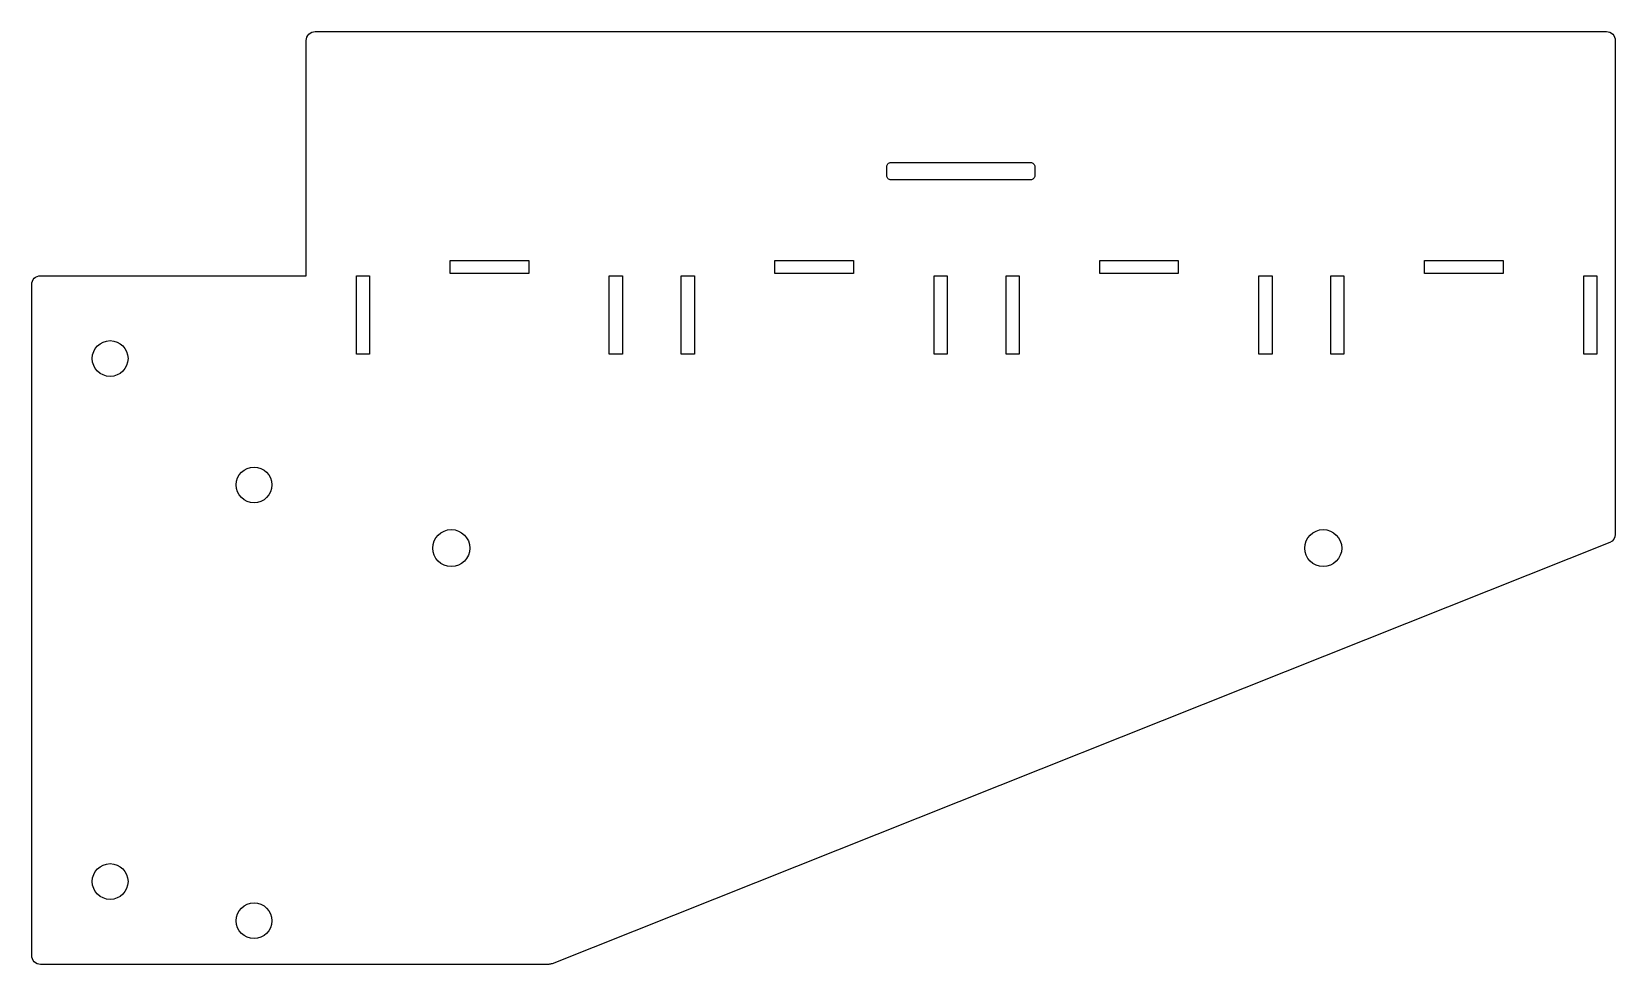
# Model space of a CAD drawing. Extents: x 0 to 363, y -79 to 135.
import ezdxf

# ---------------------------------------------------------------- set-up
doc = ezdxf.new("R2010")
doc.units = 0
doc.header["$MEASUREMENT"] = 0
doc.layers.get('0').update_dxf_attribs({"linetype": 'CONTINUOUS'})

msp = doc.modelspace()

# ---------------------------------------------------------------- linework, layer by layer
at = {"color": 7, "linetype": 'CONTINUOUS'}
for points in [[(2, 79), (63, 79), (63, 133, -0.414214), (65, 135), (361.25, 135, -0.414214), (363.25, 133), (363.25, 19.66, -0.307062), (361.99, 17.8), (119.36, -78.86, -0.095061), (118.62, -79), (2, -79, -0.414214), (0, -77), (0, 77, -0.414214)], [(230.12, 104), (230.12, 102, -0.414214), (229.12, 101), (197.12, 101, -0.414214), (196.12, 102), (196.12, 104, -0.414214), (197.12, 105), (229.12, 105, -0.414214)]]:
    msp.add_lwpolyline(points, format="xyb", close=True, dxfattribs=at)
for points in [[(96, 79.5), (96, 82.5), (114, 82.5), (114, 79.5)], [(170.5, 79.5), (170.5, 82.5), (188.5, 82.5), (188.5, 79.5)], [(245, 82.5), (263, 82.5), (263, 79.5), (245, 79.5)], [(319.5, 82.5), (337.5, 82.5), (337.5, 79.5), (319.5, 79.5)], [(77.5, 79), (77.5, 61), (74.5, 61), (74.5, 79)], [(132.5, 61), (132.5, 79), (135.5, 79), (135.5, 61)], [(152, 79), (152, 61), (149, 61), (149, 79)], [(207, 61), (207, 79), (210, 79), (210, 61)], [(226.5, 61), (223.5, 61), (223.5, 79), (226.5, 79)], [(281.5, 79), (284.5, 79), (284.5, 61), (281.5, 61)], [(301, 61), (298, 61), (298, 79), (301, 79)], [(359, 79), (359, 61), (356, 61), (356, 79)]]:
    msp.add_lwpolyline(points, close=True, dxfattribs=at)
for centre, radius in [((18, 60), 4.1), ((51, 31), 4.1), ((96.25, 16.5), 4.25), ((296.25, 16.5), 4.25), ((18, -60), 4.1), ((51, -69), 4.1)]:
    msp.add_circle(centre, radius, dxfattribs=at)

doc.saveas('drawing.dxf')
